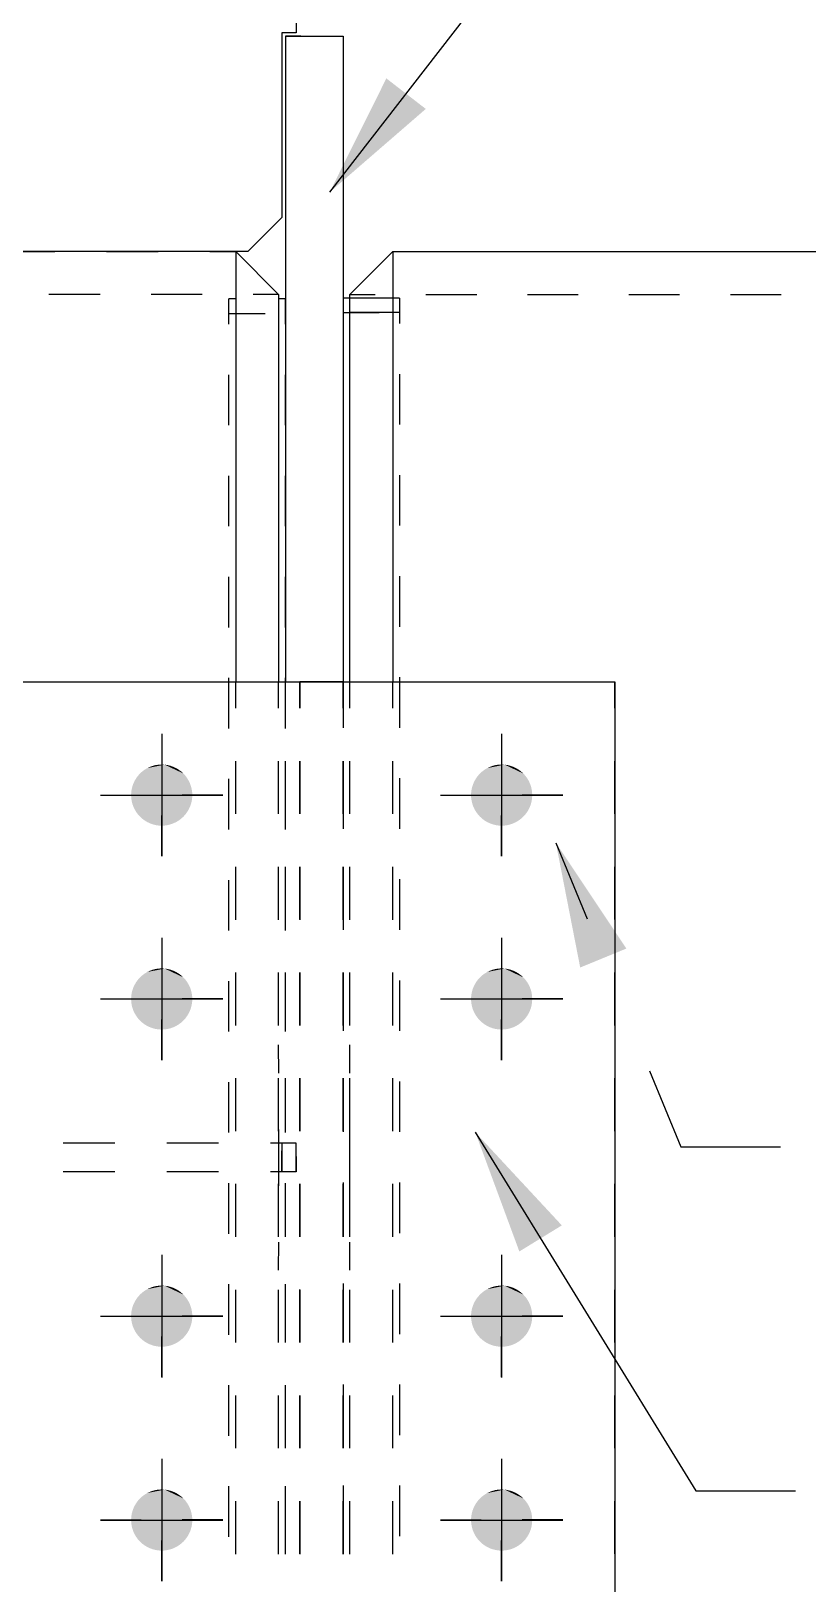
# Model space of a CAD drawing. Header units: millimetres. Extents: x 67 to 383, y 106 to 148.
# Drawn here: x 271.48 to 273.99, y 136.55 to 141.57 of the extents above; entities that cross this region are included whole.
import ezdxf

# ---------------------------------------------------------------- set-up
doc = ezdxf.new("R2010")
doc.units = ezdxf.units.MM
doc.linetypes.add('XKITLINE00', pattern=[0])

msp = doc.modelspace()

# ---------------------------------------------------------------- linework, layer by layer
at = {"color": 2, "linetype": 'XKITLINE00'}
for p, q in [((272.3368, 142.5959), (272.3368, 141.5622)), ((272.2903, 141.5622), (272.2903, 140.9662)), ((272.3368, 141.5622), (272.2903, 141.5622)), ((272.3019, 141.5512), (272.3019, 141.5512)), ((272.3019, 141.5512), (272.4877, 141.5512)), ((272.3019, 141.5512), (272.3019, 139.467)), ((272.4877, 141.5512), (272.4877, 141.5512)), ((272.4877, 141.5512), (272.4877, 139.467)), ((272.2903, 140.9662), (272.1806, 140.8565)), ((272.1806, 140.8565), (267.7673, 140.8565)), ((272.1414, 140.8565), (272.1414, 139.467)), ((272.28, 140.7172), (272.1414, 140.8565)), ((272.5096, 140.7172), (272.6482, 140.8565)), ((272.6482, 140.8565), (277.0948, 140.8565)), ((272.6482, 140.8565), (272.6482, 139.467)), ((272.28, 140.7172), (272.28, 139.467)), ((272.5096, 139.467), (272.5096, 140.7172)), ((272.3019, 140.7029), (272.28, 140.7029)), ((272.5096, 140.7051), (272.4877, 140.7051)), ((266.6374, 139.467), (273.3652, 139.467)), ((273.3652, 139.467), (273.3652, 136.3956))]:
    msp.add_line(p, q, dxfattribs=at)
at = {"linetype": 'XKITLINE00'}
for p, q in [((272.4448, 141.0477), (272.9924, 141.7543)), ((272.3517, 141.5512), (272.3019, 141.5512)), ((271.3914, 140.8565), (271.558, 140.8565)), ((271.7247, 140.8565), (271.8914, 140.8565)), ((272.0581, 140.8565), (272.1414, 140.8565)), ((271.7036, 140.7172), (271.539, 140.7172)), ((272.033, 140.7172), (271.8683, 140.7172)), ((272.28, 140.7172), (272.1977, 140.7172)), ((272.5096, 140.7172), (272.5915, 140.7172)), ((272.7553, 140.7172), (272.919, 140.7172)), ((273.0828, 140.7172), (273.2465, 140.7172)), ((273.4103, 140.7172), (273.574, 140.7172)), ((273.7378, 140.7172), (273.9016, 140.7172)), ((272.1191, 140.6214), (272.1191, 140.7029)), ((272.141, 140.7029), (272.1191, 140.7029)), ((272.3019, 140.6214), (272.3019, 140.7029)), ((272.4877, 140.7051), (272.4877, 140.6236)), ((272.4877, 140.6587), (272.6047, 140.6587)), ((272.6705, 140.7051), (272.5096, 140.7051)), ((272.5754, 140.7051), (272.5096, 140.7051)), ((272.6705, 140.6587), (272.5096, 140.6587)), ((272.6705, 140.7051), (272.6705, 140.6236)), ((272.1191, 140.6565), (272.2361, 140.6565)), ((272.1191, 140.2952), (272.1191, 140.4583)), ((272.3019, 140.2952), (272.3019, 140.4583)), ((272.4877, 140.4605), (272.4877, 140.2974)), ((272.6705, 140.4605), (272.6705, 140.2974)), ((272.1191, 139.969), (272.1191, 140.1321)), ((272.3019, 139.969), (272.3019, 140.1321)), ((272.4877, 140.1343), (272.4877, 139.9712)), ((272.6705, 140.1343), (272.6705, 139.9712)), ((272.1191, 139.6428), (272.1191, 139.8059)), ((272.3019, 139.6428), (272.3019, 139.8059)), ((272.4877, 139.8081), (272.4877, 139.645)), ((272.6705, 139.8081), (272.6705, 139.645)), ((271.5992, 139.4671), (271.7674, 139.4671)), ((271.9356, 139.4671), (272.1038, 139.4671)), ((272.1191, 139.3166), (272.1191, 139.4797)), ((272.1414, 139.3817), (272.1414, 139.467)), ((272.272, 139.4671), (272.4401, 139.4671)), ((272.28, 139.3817), (272.28, 139.467)), ((272.3019, 139.3166), (272.3019, 139.4797)), ((272.3019, 139.467), (272.4628, 139.467)), ((272.3019, 139.467), (272.4131, 139.467)), ((272.3019, 139.3817), (272.3019, 139.467)), ((272.3484, 139.4671), (272.4877, 139.4671)), ((272.3484, 139.3818), (272.3484, 139.4671)), ((272.4877, 139.467), (272.3484, 139.467)), ((272.3484, 139.467), (272.3484, 139.467)), ((272.3484, 139.467), (272.3699, 139.467)), ((272.3484, 139.467), (272.3484, 139.3817)), ((272.4877, 139.4671), (272.4661, 139.4671)), ((272.4877, 139.4819), (272.4877, 139.3188)), ((272.4877, 139.4671), (272.4877, 139.4671)), ((272.4877, 139.4671), (272.4877, 139.3818)), ((272.4877, 139.467), (272.4877, 139.467)), ((272.4877, 139.3817), (272.4877, 139.467)), ((272.4877, 139.467), (272.4877, 139.3817)), ((272.5096, 139.3817), (272.5096, 139.467)), ((272.6083, 139.4671), (272.7765, 139.4671)), ((272.6482, 139.3817), (272.6482, 139.467)), ((272.6705, 139.4819), (272.6705, 139.3188)), ((272.9447, 139.4671), (273.1129, 139.4671)), ((273.2811, 139.4671), (273.3652, 139.4671)), ((273.3652, 139.3818), (273.3652, 139.4671)), ((272.1414, 139.0404), (272.1414, 139.2111)), ((272.28, 139.0404), (272.28, 139.2111)), ((272.3019, 139.0404), (272.3019, 139.2111)), ((272.3484, 139.0406), (272.3484, 139.2112)), ((272.3484, 139.2111), (272.3484, 139.0404)), ((272.4877, 139.2112), (272.4877, 139.0406)), ((272.4877, 139.0404), (272.4877, 139.2111)), ((272.4877, 139.2111), (272.4877, 139.0404)), ((272.5096, 139.0404), (272.5096, 139.2111)), ((272.6482, 139.0404), (272.6482, 139.2111)), ((273.3652, 139.0406), (273.3652, 139.2112)), ((272.4877, 139.1557), (272.4877, 138.9926)), ((272.6705, 139.1557), (272.6705, 138.9926)), ((272.1191, 138.9904), (272.1191, 139.1535)), ((272.3019, 138.9904), (272.3019, 139.1535)), ((273.1745, 138.9474), (273.2754, 138.7021)), ((272.1414, 138.6992), (272.1414, 138.8698)), ((272.28, 138.6992), (272.28, 138.8698)), ((272.3019, 138.6991), (272.3019, 138.8698)), ((272.3484, 138.6993), (272.3484, 138.8699)), ((272.3484, 138.8698), (272.3484, 138.6992)), ((272.4877, 138.8699), (272.4877, 138.6993)), ((272.4877, 138.6991), (272.4877, 138.8698)), ((272.4877, 138.8698), (272.4877, 138.6992)), ((272.5096, 138.6992), (272.5096, 138.8698)), ((272.6482, 138.6992), (272.6482, 138.8698)), ((273.3652, 138.6993), (273.3652, 138.8699)), ((272.1191, 138.6642), (272.1191, 138.8273)), ((272.3019, 138.6642), (272.3019, 138.8273)), ((272.4877, 138.8295), (272.4877, 138.6664)), ((272.6705, 138.8295), (272.6705, 138.6664)), ((272.1414, 138.3579), (272.1414, 138.5285)), ((272.28, 138.3579), (272.28, 138.5285)), ((272.3019, 138.3579), (272.3019, 138.5285)), ((272.3484, 138.358), (272.3484, 138.5287)), ((272.3484, 138.5285), (272.3484, 138.3579)), ((272.4877, 138.5287), (272.4877, 138.358)), ((272.4877, 138.3579), (272.4877, 138.5285)), ((272.4877, 138.5285), (272.4877, 138.3579)), ((272.4877, 138.5033), (272.4877, 138.3402)), ((272.5096, 138.3579), (272.5096, 138.5285)), ((272.6482, 138.3579), (272.6482, 138.5285)), ((272.6705, 138.5033), (272.6705, 138.3402)), ((273.3652, 138.358), (273.3652, 138.5287)), ((272.1191, 138.338), (272.1191, 138.5011)), ((272.3019, 138.338), (272.3019, 138.5011)), ((272.2801, 138.2041), (272.28, 138.295)), ((272.5095, 138.2041), (272.5096, 138.295)), ((273.4772, 138.2115), (273.5781, 137.9662)), ((272.1191, 138.0118), (272.1191, 138.1749)), ((272.1414, 138.0166), (272.1414, 138.1873)), ((272.28, 138.0166), (272.28, 138.1873)), ((272.3019, 138.0166), (272.3019, 138.1872)), ((272.3019, 138.0118), (272.3019, 138.1749)), ((272.3484, 138.0168), (272.3484, 138.1874)), ((272.3484, 138.1872), (272.3484, 138.0166)), ((272.4877, 138.1874), (272.4877, 138.0168)), ((272.4877, 138.0166), (272.4877, 138.1872)), ((272.4877, 138.1872), (272.4877, 138.0166)), ((272.4877, 138.1771), (272.4877, 138.014)), ((272.5096, 138.0166), (272.5096, 138.1873)), ((272.6482, 138.0166), (272.6482, 138.1873)), ((272.6705, 138.1771), (272.6705, 138.014)), ((273.3652, 138.0168), (273.3652, 138.1874)), ((272.2804, 137.9314), (272.2803, 138.0223)), ((272.5093, 137.9314), (272.5093, 138.0223)), ((272.9146, 138.0129), (273.6262, 136.8555)), ((271.7519, 137.9778), (271.5848, 137.9778)), ((271.7519, 137.9778), (271.5848, 137.9778)), ((272.0861, 137.9778), (271.919, 137.9778)), ((272.0861, 137.9778), (271.919, 137.9778)), ((272.3368, 137.9778), (272.2532, 137.9778)), ((272.3368, 137.9778), (272.2532, 137.9778)), ((272.2903, 137.9778), (272.2903, 137.8849)), ((272.2903, 137.9778), (272.2903, 137.8849)), ((272.2903, 137.8849), (272.2903, 137.9529)), ((272.2903, 137.8849), (272.2903, 137.9529)), ((272.3368, 137.8849), (272.3368, 137.9778)), ((272.3368, 137.8849), (272.3368, 137.9778)), ((273.5781, 137.9662), (273.8999, 137.9662)), ((272.2803, 137.8405), (272.2804, 137.9314)), ((272.3368, 137.9347), (272.3368, 137.8849)), ((272.3368, 137.9347), (272.3368, 137.8849)), ((272.5093, 137.8405), (272.5093, 137.9314)), ((271.7519, 137.8849), (271.5848, 137.8849)), ((271.7519, 137.8849), (271.5848, 137.8849)), ((272.0861, 137.8849), (271.919, 137.8849)), ((272.0861, 137.8849), (271.919, 137.8849)), ((272.3368, 137.8849), (272.2532, 137.8849)), ((272.3368, 137.8849), (272.2532, 137.8849)), ((272.4877, 137.8509), (272.4877, 137.6878)), ((272.6705, 137.8509), (272.6705, 137.6878)), ((272.1191, 137.6856), (272.1191, 137.8487)), ((272.1414, 137.6753), (272.1414, 137.846)), ((272.28, 137.6753), (272.28, 137.846)), ((272.3019, 137.6856), (272.3019, 137.8487)), ((272.3019, 137.6753), (272.3019, 137.846)), ((272.3484, 137.6755), (272.3484, 137.8461)), ((272.3484, 137.846), (272.3484, 137.6753)), ((272.4877, 137.8461), (272.4877, 137.6755)), ((272.4877, 137.6753), (272.4877, 137.846)), ((272.4877, 137.846), (272.4877, 137.6753)), ((272.5096, 137.6753), (272.5096, 137.846)), ((272.6482, 137.6753), (272.6482, 137.846)), ((273.3652, 137.6755), (273.3652, 137.8461)), ((272.28, 137.5677), (272.2801, 137.6586)), ((272.5096, 137.5677), (272.5095, 137.6586)), ((272.1191, 137.3594), (272.1191, 137.5225)), ((272.1414, 137.3341), (272.1414, 137.5047)), ((272.28, 137.3341), (272.28, 137.5047)), ((272.3019, 137.3594), (272.3019, 137.5225)), ((272.3019, 137.3341), (272.3019, 137.5047)), ((272.3484, 137.3342), (272.3484, 137.5049)), ((272.3484, 137.5047), (272.3484, 137.3341)), ((272.4877, 137.5247), (272.4877, 137.3616)), ((272.4877, 137.5049), (272.4877, 137.3342)), ((272.4877, 137.3341), (272.4877, 137.5047)), ((272.4877, 137.5047), (272.4877, 137.3341)), ((272.5096, 137.3341), (272.5096, 137.5047)), ((272.6482, 137.3341), (272.6482, 137.5047)), ((272.6705, 137.5247), (272.6705, 137.3616)), ((273.3652, 137.3342), (273.3652, 137.5048)), ((272.1191, 137.0332), (272.1191, 137.1963)), ((272.1414, 136.9928), (272.1414, 137.1634)), ((272.28, 136.9928), (272.28, 137.1634)), ((272.3019, 137.0332), (272.3019, 137.1963)), ((272.3019, 136.9928), (272.3019, 137.1634)), ((272.3484, 136.9929), (272.3484, 137.1636)), ((272.3484, 137.1634), (272.3484, 136.9928)), ((272.4877, 137.1985), (272.4877, 137.0354)), ((272.4877, 137.1636), (272.4877, 136.9929)), ((272.4877, 136.9928), (272.4877, 137.1634)), ((272.4877, 137.1634), (272.4877, 136.9928)), ((272.5096, 136.9928), (272.5096, 137.1634)), ((272.6482, 136.9928), (272.6482, 137.1634)), ((272.6705, 137.1985), (272.6705, 137.0354)), ((273.3652, 136.9929), (273.3652, 137.1636)), ((272.1191, 136.707), (272.1191, 136.8701)), ((272.3019, 136.707), (272.3019, 136.8701)), ((272.4877, 136.8723), (272.4877, 136.7092)), ((272.6705, 136.8723), (272.6705, 136.7092)), ((273.6262, 136.8555), (273.948, 136.8555)), ((272.1414, 136.6515), (272.1414, 136.8222)), ((272.28, 136.6515), (272.28, 136.8222)), ((272.3019, 136.6515), (272.3019, 136.8222)), ((272.3484, 136.6517), (272.3484, 136.8223)), ((272.3484, 136.8222), (272.3484, 136.6515)), ((272.4877, 136.8223), (272.4877, 136.6517)), ((272.4877, 136.6515), (272.4877, 136.8222)), ((272.4877, 136.8222), (272.4877, 136.6515)), ((272.5096, 136.6515), (272.5096, 136.8222)), ((272.6482, 136.6515), (272.6482, 136.8222)), ((273.3652, 136.6517), (273.3652, 136.8223))]:
    msp.add_line(p, q, dxfattribs=at)
at = {"color": 3, "linetype": 'XKITLINE00'}
for p, q in [((271.9026, 139.2989), (271.9026, 139.1674)), ((271.9026, 139.2988), (271.9026, 138.9039)), ((272.9996, 139.2989), (272.9996, 139.1674)), ((272.9996, 139.2988), (272.9996, 138.9039)), ((271.7052, 139.1015), (271.8367, 139.1015)), ((271.7052, 139.1014), (272.1001, 139.1014)), ((272.1001, 139.1015), (271.9686, 139.1015)), ((272.8021, 139.1015), (272.9336, 139.1015)), ((272.8021, 139.1014), (273.197, 139.1014)), ((273.197, 139.1015), (273.0655, 139.1015)), ((271.9026, 138.904), (271.9026, 139.0355)), ((272.9996, 138.904), (272.9996, 139.0355)), ((271.9026, 138.6408), (271.9026, 138.5093)), ((271.9026, 138.6407), (271.9026, 138.2458)), ((272.9996, 138.6408), (272.9996, 138.5093)), ((272.9996, 138.6407), (272.9996, 138.2458)), ((271.7052, 138.4433), (271.8367, 138.4433)), ((271.7052, 138.4432), (272.1001, 138.4432)), ((272.1001, 138.4433), (271.9686, 138.4433)), ((272.8021, 138.4433), (272.9336, 138.4433)), ((272.8021, 138.4432), (273.197, 138.4432)), ((273.197, 138.4433), (273.0655, 138.4433)), ((271.9026, 138.2459), (271.9026, 138.3774)), ((272.9996, 138.2459), (272.9996, 138.3774)), ((271.9026, 137.617), (271.9026, 137.4855)), ((271.9026, 137.6168), (271.9026, 137.2219)), ((272.9996, 137.617), (272.9996, 137.4855)), ((272.9996, 137.6168), (272.9996, 137.2219)), ((271.7052, 137.4195), (271.8367, 137.4195)), ((271.7052, 137.4194), (272.1001, 137.4194)), ((272.1001, 137.4195), (271.9686, 137.4195)), ((272.8021, 137.4195), (272.9336, 137.4195)), ((272.8021, 137.4194), (273.197, 137.4194)), ((273.197, 137.4195), (273.0655, 137.4195)), ((271.9026, 137.2221), (271.9026, 137.3536)), ((272.9996, 137.2221), (272.9996, 137.3536)), ((271.9026, 136.9588), (271.9026, 136.8273)), ((271.9026, 136.9587), (271.9026, 136.5638)), ((272.9996, 136.9588), (272.9996, 136.8273)), ((272.9996, 136.9587), (272.9996, 136.5638)), ((271.7052, 136.7614), (271.8367, 136.7614)), ((271.7052, 136.7612), (272.1001, 136.7612)), ((272.1001, 136.7614), (271.9686, 136.7614)), ((272.8021, 136.7614), (272.9336, 136.7614)), ((272.8021, 136.7612), (273.197, 136.7612)), ((273.197, 136.7614), (273.0655, 136.7614)), ((271.9026, 136.5639), (271.9026, 136.6954)), ((272.9996, 136.5639), (272.9996, 136.6954))]:
    msp.add_line(p, q, dxfattribs=at)
at = {"linetype": 'Continuous'}
for points in [[(272.4448, 141.0477), (272.6276, 141.4149), (272.4448, 141.0477), (272.7548, 141.3163)], [(273.1745, 138.9474), (273.4019, 138.606), (273.1745, 138.9474), (273.2531, 138.5448)], [(272.9146, 138.0129), (273.1938, 137.7124), (272.9146, 138.0129), (273.0567, 137.6282)]]:
    msp.add_solid(points, dxfattribs=at)
at = {"color": 3, "linetype": 'Continuous'}
for points in [[(271.9123, 139.1996), (271.8044, 139.111), (271.8039, 139.1014)], [(271.9123, 139.1996), (271.8039, 139.1014), (271.8044, 139.0917)], [(271.9123, 139.1996), (271.8058, 139.1206), (271.8044, 139.111)], [(271.9123, 139.1996), (271.8044, 139.0917), (271.8058, 139.0821)], [(271.9123, 139.1996), (271.8082, 139.13), (271.8058, 139.1206)], [(271.9123, 139.1996), (271.8058, 139.0821), (271.8082, 139.0727)], [(271.9123, 139.1996), (271.8114, 139.1391), (271.8082, 139.13)], [(271.9123, 139.1996), (271.8082, 139.0727), (271.8114, 139.0636)], [(271.9123, 139.1996), (271.8156, 139.1479), (271.8114, 139.1391)], [(271.9123, 139.1996), (271.8114, 139.0636), (271.8156, 139.0548)], [(271.9123, 139.1996), (271.8206, 139.1562), (271.8156, 139.1479)], [(271.9123, 139.1996), (271.8156, 139.0548), (271.8206, 139.0465)], [(271.9123, 139.1996), (271.8263, 139.164), (271.8206, 139.1562)], [(271.9123, 139.1996), (271.8206, 139.0465), (271.8263, 139.0387)], [(271.9123, 139.1996), (271.8328, 139.1712), (271.8263, 139.164)], [(271.9123, 139.1996), (271.8263, 139.0387), (271.8328, 139.0316)], [(271.9123, 139.1996), (271.84, 139.1777), (271.8328, 139.1712)], [(271.9123, 139.1996), (271.8328, 139.0316), (271.84, 139.025)], [(271.9123, 139.1996), (271.8478, 139.1834), (271.84, 139.1777)], [(271.9123, 139.1996), (271.84, 139.025), (271.8478, 139.0193)], [(271.9123, 139.1996), (271.8561, 139.1884), (271.8478, 139.1834)], [(271.9123, 139.1996), (271.8478, 139.0193), (271.8561, 139.0143)], [(271.9123, 139.1996), (271.8649, 139.1926), (271.8561, 139.1884)], [(271.9123, 139.1996), (271.8561, 139.0143), (271.8649, 139.0102)], [(271.9123, 139.1996), (271.874, 139.1958), (271.8649, 139.1926)], [(271.9123, 139.1996), (271.8649, 139.0102), (271.874, 139.0069)], [(271.9123, 139.1996), (271.8834, 139.1982), (271.874, 139.1958)], [(271.9123, 139.1996), (271.874, 139.0069), (271.8834, 139.0045)], [(271.9123, 139.1996), (271.893, 139.1996), (271.8834, 139.1982)], [(271.9123, 139.1996), (271.8834, 139.0045), (271.893, 139.0031)], [(271.9123, 139.1996), (271.9026, 139.2001), (271.893, 139.1996)], [(271.9123, 139.1996), (271.893, 139.0031), (271.9026, 139.0026)], [(271.9123, 139.1996), (271.9026, 139.0026), (271.9123, 139.0031)], [(271.9123, 139.1996), (271.9123, 139.0031), (271.9219, 139.0045)], [(271.9123, 139.1996), (271.9219, 139.0045), (271.9313, 139.0069)], [(271.9123, 139.1996), (271.9313, 139.0069), (271.9404, 139.0102)], [(271.9123, 139.1996), (271.9404, 139.0102), (271.9492, 139.0143)], [(271.9123, 139.1996), (271.9492, 139.0143), (271.9575, 139.0193)], [(271.9123, 139.1996), (271.9575, 139.0193), (271.9653, 139.025)], [(271.9123, 139.1996), (271.9653, 139.025), (271.9725, 139.0316)], [(271.9123, 139.1996), (271.9725, 139.0316), (271.979, 139.0387)], [(271.9123, 139.1996), (271.979, 139.0387), (271.9847, 139.0465)], [(271.9123, 139.1996), (271.9847, 139.0465), (271.9897, 139.0548)], [(271.9123, 139.1996), (271.9897, 139.0548), (271.9939, 139.0636)], [(271.9123, 139.1996), (271.9939, 139.0636), (271.9971, 139.0727)], [(271.9123, 139.1996), (271.9971, 139.0727), (271.9995, 139.0821)], [(271.9123, 139.1996), (271.9995, 139.0821), (272.0009, 139.0917)], [(271.9123, 139.1996), (272.0009, 139.0917), (272.0014, 139.1014)], [(271.9123, 139.1996), (272.0014, 139.1014), (272.0009, 139.111)], [(271.9123, 139.1996), (272.0009, 139.111), (271.9995, 139.1206)], [(271.9123, 139.1996), (271.9995, 139.1206), (271.9971, 139.13)], [(271.9123, 139.1996), (271.9971, 139.13), (271.9939, 139.1391)], [(271.9123, 139.1996), (271.9939, 139.1391), (271.9897, 139.1479)], [(271.9123, 139.1996), (271.9897, 139.1479), (271.9847, 139.1562)], [(271.9123, 139.1996), (271.9847, 139.1562), (271.979, 139.164)], [(271.9123, 139.1996), (271.979, 139.164), (271.9725, 139.1712)], [(271.9123, 139.1996), (271.9725, 139.1712), (271.9653, 139.1777)], [(271.9123, 139.1996), (271.9653, 139.1777), (271.9575, 139.1834)], [(271.9123, 139.1996), (271.9575, 139.1834), (271.9492, 139.1884)], [(271.9123, 139.1996), (271.9492, 139.1884), (271.9404, 139.1926)], [(271.9123, 139.1996), (271.9404, 139.1926), (271.9313, 139.1958)], [(271.9123, 139.1996), (271.9313, 139.1958), (271.9219, 139.1982)], [(273.0093, 139.1996), (272.9013, 139.111), (272.9009, 139.1014)], [(273.0093, 139.1996), (272.9009, 139.1014), (272.9013, 139.0917)], [(273.0093, 139.1996), (272.9028, 139.1206), (272.9013, 139.111)], [(273.0093, 139.1996), (272.9013, 139.0917), (272.9028, 139.0821)], [(273.0093, 139.1996), (272.9051, 139.13), (272.9028, 139.1206)], [(273.0093, 139.1996), (272.9028, 139.0821), (272.9051, 139.0727)], [(273.0093, 139.1996), (272.9084, 139.1391), (272.9051, 139.13)], [(273.0093, 139.1996), (272.9051, 139.0727), (272.9084, 139.0636)], [(273.0093, 139.1996), (272.9125, 139.1479), (272.9084, 139.1391)], [(273.0093, 139.1996), (272.9084, 139.0636), (272.9125, 139.0548)], [(273.0093, 139.1996), (272.9175, 139.1562), (272.9125, 139.1479)], [(273.0093, 139.1996), (272.9125, 139.0548), (272.9175, 139.0465)], [(273.0093, 139.1996), (272.9233, 139.164), (272.9175, 139.1562)], [(273.0093, 139.1996), (272.9175, 139.0465), (272.9233, 139.0387)], [(273.0093, 139.1996), (272.9298, 139.1712), (272.9233, 139.164)], [(273.0093, 139.1996), (272.9233, 139.0387), (272.9298, 139.0316)], [(273.0093, 139.1996), (272.937, 139.1777), (272.9298, 139.1712)], [(273.0093, 139.1996), (272.9298, 139.0316), (272.937, 139.025)], [(273.0093, 139.1996), (272.9447, 139.1834), (272.937, 139.1777)], [(273.0093, 139.1996), (272.937, 139.025), (272.9447, 139.0193)], [(273.0093, 139.1996), (272.953, 139.1884), (272.9447, 139.1834)], [(273.0093, 139.1996), (272.9447, 139.0193), (272.953, 139.0143)], [(273.0093, 139.1996), (272.9618, 139.1926), (272.953, 139.1884)], [(273.0093, 139.1996), (272.953, 139.0143), (272.9618, 139.0102)], [(273.0093, 139.1996), (272.9709, 139.1958), (272.9618, 139.1926)], [(273.0093, 139.1996), (272.9618, 139.0102), (272.9709, 139.0069)], [(273.0093, 139.1996), (272.9803, 139.1982), (272.9709, 139.1958)], [(273.0093, 139.1996), (272.9709, 139.0069), (272.9803, 139.0045)], [(273.0093, 139.1996), (272.9899, 139.1996), (272.9803, 139.1982)], [(273.0093, 139.1996), (272.9803, 139.0045), (272.9899, 139.0031)], [(273.0093, 139.1996), (272.9996, 139.2001), (272.9899, 139.1996)], [(273.0093, 139.1996), (272.9899, 139.0031), (272.9996, 139.0026)], [(273.0093, 139.1996), (272.9996, 139.0026), (273.0093, 139.0031)], [(273.0093, 139.1996), (273.0093, 139.0031), (273.0188, 139.0045)], [(273.0093, 139.1996), (273.0188, 139.0045), (273.0282, 139.0069)], [(273.0093, 139.1996), (273.0282, 139.0069), (273.0374, 139.0102)], [(273.0093, 139.1996), (273.0374, 139.0102), (273.0461, 139.0143)], [(273.0093, 139.1996), (273.0461, 139.0143), (273.0544, 139.0193)], [(273.0093, 139.1996), (273.0544, 139.0193), (273.0622, 139.025)], [(273.0093, 139.1996), (273.0622, 139.025), (273.0694, 139.0316)], [(273.0093, 139.1996), (273.0694, 139.0316), (273.0759, 139.0387)], [(273.0093, 139.1996), (273.0759, 139.0387), (273.0817, 139.0465)], [(273.0093, 139.1996), (273.0817, 139.0465), (273.0867, 139.0548)], [(273.0093, 139.1996), (273.0867, 139.0548), (273.0908, 139.0636)], [(273.0093, 139.1996), (273.0908, 139.0636), (273.0941, 139.0727)], [(273.0093, 139.1996), (273.0941, 139.0727), (273.0964, 139.0821)], [(273.0093, 139.1996), (273.0964, 139.0821), (273.0978, 139.0917)], [(273.0093, 139.1996), (273.0978, 139.0917), (273.0983, 139.1014)], [(273.0093, 139.1996), (273.0983, 139.1014), (273.0978, 139.111)], [(273.0093, 139.1996), (273.0978, 139.111), (273.0964, 139.1206)], [(273.0093, 139.1996), (273.0964, 139.1206), (273.0941, 139.13)], [(273.0093, 139.1996), (273.0941, 139.13), (273.0908, 139.1391)], [(273.0093, 139.1996), (273.0908, 139.1391), (273.0867, 139.1479)], [(273.0093, 139.1996), (273.0867, 139.1479), (273.0817, 139.1562)], [(273.0093, 139.1996), (273.0817, 139.1562), (273.0759, 139.164)], [(273.0093, 139.1996), (273.0759, 139.164), (273.0694, 139.1712)], [(273.0093, 139.1996), (273.0694, 139.1712), (273.0622, 139.1777)], [(273.0093, 139.1996), (273.0622, 139.1777), (273.0544, 139.1834)], [(273.0093, 139.1996), (273.0544, 139.1834), (273.0461, 139.1884)], [(273.0093, 139.1996), (273.0461, 139.1884), (273.0374, 139.1926)], [(273.0093, 139.1996), (273.0374, 139.1926), (273.0282, 139.1958)], [(273.0093, 139.1996), (273.0282, 139.1958), (273.0188, 139.1982)], [(271.9123, 138.5415), (271.8044, 138.4529), (271.8039, 138.4432)], [(271.9123, 138.5415), (271.8039, 138.4432), (271.8044, 138.4335)], [(271.9123, 138.5415), (271.8058, 138.4625), (271.8044, 138.4529)], [(271.9123, 138.5415), (271.8044, 138.4335), (271.8058, 138.4239)], [(271.9123, 138.5415), (271.8082, 138.4719), (271.8058, 138.4625)], [(271.9123, 138.5415), (271.8058, 138.4239), (271.8082, 138.4145)], [(271.9123, 138.5415), (271.8114, 138.481), (271.8082, 138.4719)], [(271.9123, 138.5415), (271.8082, 138.4145), (271.8114, 138.4054)], [(271.9123, 138.5415), (271.8156, 138.4897), (271.8114, 138.481)], [(271.9123, 138.5415), (271.8114, 138.4054), (271.8156, 138.3967)], [(271.9123, 138.5415), (271.8206, 138.4981), (271.8156, 138.4897)], [(271.9123, 138.5415), (271.8156, 138.3967), (271.8206, 138.3884)], [(271.9123, 138.5415), (271.8263, 138.5058), (271.8206, 138.4981)], [(271.9123, 138.5415), (271.8206, 138.3884), (271.8263, 138.3806)], [(271.9123, 138.5415), (271.8328, 138.513), (271.8263, 138.5058)], [(271.9123, 138.5415), (271.8263, 138.3806), (271.8328, 138.3734)], [(271.9123, 138.5415), (271.84, 138.5195), (271.8328, 138.513)], [(271.9123, 138.5415), (271.8328, 138.3734), (271.84, 138.3669)], [(271.9123, 138.5415), (271.8478, 138.5253), (271.84, 138.5195)], [(271.9123, 138.5415), (271.84, 138.3669), (271.8478, 138.3611)], [(271.9123, 138.5415), (271.8561, 138.5303), (271.8478, 138.5253)], [(271.9123, 138.5415), (271.8478, 138.3611), (271.8561, 138.3561)], [(271.9123, 138.5415), (271.8649, 138.5344), (271.8561, 138.5303)], [(271.9123, 138.5415), (271.8561, 138.3561), (271.8649, 138.352)], [(271.9123, 138.5415), (271.874, 138.5377), (271.8649, 138.5344)], [(271.9123, 138.5415), (271.8649, 138.352), (271.874, 138.3487)], [(271.9123, 138.5415), (271.8834, 138.54), (271.874, 138.5377)], [(271.9123, 138.5415), (271.874, 138.3487), (271.8834, 138.3464)], [(271.9123, 138.5415), (271.893, 138.5415), (271.8834, 138.54)], [(271.9123, 138.5415), (271.8834, 138.3464), (271.893, 138.345)], [(271.9123, 138.5415), (271.9026, 138.5419), (271.893, 138.5415)], [(271.9123, 138.5415), (271.893, 138.345), (271.9026, 138.3445)], [(271.9123, 138.5415), (271.9026, 138.3445), (271.9123, 138.345)], [(271.9123, 138.5415), (271.9123, 138.345), (271.9219, 138.3464)], [(271.9123, 138.5415), (271.9219, 138.3464), (271.9313, 138.3487)], [(271.9123, 138.5415), (271.9313, 138.3487), (271.9404, 138.352)], [(271.9123, 138.5415), (271.9404, 138.352), (271.9492, 138.3561)], [(271.9123, 138.5415), (271.9492, 138.3561), (271.9575, 138.3611)], [(271.9123, 138.5415), (271.9575, 138.3611), (271.9653, 138.3669)], [(271.9123, 138.5415), (271.9653, 138.3669), (271.9725, 138.3734)], [(271.9123, 138.5415), (271.9725, 138.3734), (271.979, 138.3806)], [(271.9123, 138.5415), (271.979, 138.3806), (271.9847, 138.3884)], [(271.9123, 138.5415), (271.9847, 138.3884), (271.9897, 138.3967)], [(271.9123, 138.5415), (271.9897, 138.3967), (271.9939, 138.4054)], [(271.9123, 138.5415), (271.9939, 138.4054), (271.9971, 138.4145)], [(271.9123, 138.5415), (271.9971, 138.4145), (271.9995, 138.4239)], [(271.9123, 138.5415), (271.9995, 138.4239), (272.0009, 138.4335)], [(271.9123, 138.5415), (272.0009, 138.4335), (272.0014, 138.4432)], [(271.9123, 138.5415), (272.0014, 138.4432), (272.0009, 138.4529)], [(271.9123, 138.5415), (272.0009, 138.4529), (271.9995, 138.4625)], [(271.9123, 138.5415), (271.9995, 138.4625), (271.9971, 138.4719)], [(271.9123, 138.5415), (271.9971, 138.4719), (271.9939, 138.481)], [(271.9123, 138.5415), (271.9939, 138.481), (271.9897, 138.4897)], [(271.9123, 138.5415), (271.9897, 138.4897), (271.9847, 138.4981)], [(271.9123, 138.5415), (271.9847, 138.4981), (271.979, 138.5058)], [(271.9123, 138.5415), (271.979, 138.5058), (271.9725, 138.513)], [(271.9123, 138.5415), (271.9725, 138.513), (271.9653, 138.5195)], [(271.9123, 138.5415), (271.9653, 138.5195), (271.9575, 138.5253)], [(271.9123, 138.5415), (271.9575, 138.5253), (271.9492, 138.5303)], [(271.9123, 138.5415), (271.9492, 138.5303), (271.9404, 138.5344)], [(271.9123, 138.5415), (271.9404, 138.5344), (271.9313, 138.5377)], [(271.9123, 138.5415), (271.9313, 138.5377), (271.9219, 138.54)], [(273.0093, 138.5415), (272.9013, 138.4529), (272.9009, 138.4432)], [(273.0093, 138.5415), (272.9009, 138.4432), (272.9013, 138.4335)], [(273.0093, 138.5415), (272.9028, 138.4625), (272.9013, 138.4529)], [(273.0093, 138.5415), (272.9013, 138.4335), (272.9028, 138.4239)], [(273.0093, 138.5415), (272.9051, 138.4719), (272.9028, 138.4625)], [(273.0093, 138.5415), (272.9028, 138.4239), (272.9051, 138.4145)], [(273.0093, 138.5415), (272.9084, 138.481), (272.9051, 138.4719)], [(273.0093, 138.5415), (272.9051, 138.4145), (272.9084, 138.4054)], [(273.0093, 138.5415), (272.9125, 138.4897), (272.9084, 138.481)], [(273.0093, 138.5415), (272.9084, 138.4054), (272.9125, 138.3967)], [(273.0093, 138.5415), (272.9175, 138.4981), (272.9125, 138.4897)], [(273.0093, 138.5415), (272.9125, 138.3967), (272.9175, 138.3884)], [(273.0093, 138.5415), (272.9233, 138.5058), (272.9175, 138.4981)], [(273.0093, 138.5415), (272.9175, 138.3884), (272.9233, 138.3806)], [(273.0093, 138.5415), (272.9298, 138.513), (272.9233, 138.5058)], [(273.0093, 138.5415), (272.9233, 138.3806), (272.9298, 138.3734)], [(273.0093, 138.5415), (272.937, 138.5195), (272.9298, 138.513)], [(273.0093, 138.5415), (272.9298, 138.3734), (272.937, 138.3669)], [(273.0093, 138.5415), (272.9447, 138.5253), (272.937, 138.5195)], [(273.0093, 138.5415), (272.937, 138.3669), (272.9447, 138.3611)], [(273.0093, 138.5415), (272.953, 138.5303), (272.9447, 138.5253)], [(273.0093, 138.5415), (272.9447, 138.3611), (272.953, 138.3561)], [(273.0093, 138.5415), (272.9618, 138.5344), (272.953, 138.5303)], [(273.0093, 138.5415), (272.953, 138.3561), (272.9618, 138.352)], [(273.0093, 138.5415), (272.9709, 138.5377), (272.9618, 138.5344)], [(273.0093, 138.5415), (272.9618, 138.352), (272.9709, 138.3487)], [(273.0093, 138.5415), (272.9803, 138.54), (272.9709, 138.5377)], [(273.0093, 138.5415), (272.9709, 138.3487), (272.9803, 138.3464)], [(273.0093, 138.5415), (272.9899, 138.5415), (272.9803, 138.54)], [(273.0093, 138.5415), (272.9803, 138.3464), (272.9899, 138.345)], [(273.0093, 138.5415), (272.9996, 138.5419), (272.9899, 138.5415)], [(273.0093, 138.5415), (272.9899, 138.345), (272.9996, 138.3445)], [(273.0093, 138.5415), (272.9996, 138.3445), (273.0093, 138.345)], [(273.0093, 138.5415), (273.0093, 138.345), (273.0188, 138.3464)], [(273.0093, 138.5415), (273.0188, 138.3464), (273.0282, 138.3487)], [(273.0093, 138.5415), (273.0282, 138.3487), (273.0374, 138.352)], [(273.0093, 138.5415), (273.0374, 138.352), (273.0461, 138.3561)], [(273.0093, 138.5415), (273.0461, 138.3561), (273.0544, 138.3611)], [(273.0093, 138.5415), (273.0544, 138.3611), (273.0622, 138.3669)], [(273.0093, 138.5415), (273.0622, 138.3669), (273.0694, 138.3734)], [(273.0093, 138.5415), (273.0694, 138.3734), (273.0759, 138.3806)], [(273.0093, 138.5415), (273.0759, 138.3806), (273.0817, 138.3884)], [(273.0093, 138.5415), (273.0817, 138.3884), (273.0867, 138.3967)], [(273.0093, 138.5415), (273.0867, 138.3967), (273.0908, 138.4054)], [(273.0093, 138.5415), (273.0908, 138.4054), (273.0941, 138.4145)], [(273.0093, 138.5415), (273.0941, 138.4145), (273.0964, 138.4239)], [(273.0093, 138.5415), (273.0964, 138.4239), (273.0978, 138.4335)], [(273.0093, 138.5415), (273.0978, 138.4335), (273.0983, 138.4432)], [(273.0093, 138.5415), (273.0983, 138.4432), (273.0978, 138.4529)], [(273.0093, 138.5415), (273.0978, 138.4529), (273.0964, 138.4625)], [(273.0093, 138.5415), (273.0964, 138.4625), (273.0941, 138.4719)], [(273.0093, 138.5415), (273.0941, 138.4719), (273.0908, 138.481)], [(273.0093, 138.5415), (273.0908, 138.481), (273.0867, 138.4897)], [(273.0093, 138.5415), (273.0867, 138.4897), (273.0817, 138.4981)], [(273.0093, 138.5415), (273.0817, 138.4981), (273.0759, 138.5058)], [(273.0093, 138.5415), (273.0759, 138.5058), (273.0694, 138.513)], [(273.0093, 138.5415), (273.0694, 138.513), (273.0622, 138.5195)], [(273.0093, 138.5415), (273.0622, 138.5195), (273.0544, 138.5253)], [(273.0093, 138.5415), (273.0544, 138.5253), (273.0461, 138.5303)], [(273.0093, 138.5415), (273.0461, 138.5303), (273.0374, 138.5344)], [(273.0093, 138.5415), (273.0374, 138.5344), (273.0282, 138.5377)], [(273.0093, 138.5415), (273.0282, 138.5377), (273.0188, 138.54)], [(271.9123, 137.5176), (271.8044, 137.4291), (271.8039, 137.4194)], [(271.9123, 137.5176), (271.8039, 137.4194), (271.8044, 137.4097)], [(271.9123, 137.5176), (271.8058, 137.4387), (271.8044, 137.4291)], [(271.9123, 137.5176), (271.8044, 137.4097), (271.8058, 137.4001)], [(271.9123, 137.5176), (271.8082, 137.4481), (271.8058, 137.4387)], [(271.9123, 137.5176), (271.8058, 137.4001), (271.8082, 137.3907)], [(271.9123, 137.5176), (271.8114, 137.4572), (271.8082, 137.4481)], [(271.9123, 137.5176), (271.8082, 137.3907), (271.8114, 137.3816)], [(271.9123, 137.5176), (271.8156, 137.4659), (271.8114, 137.4572)], [(271.9123, 137.5176), (271.8114, 137.3816), (271.8156, 137.3729)], [(271.9123, 137.5176), (271.8206, 137.4742), (271.8156, 137.4659)], [(271.9123, 137.5176), (271.8156, 137.3729), (271.8206, 137.3645)], [(271.9123, 137.5176), (271.8263, 137.482), (271.8206, 137.4742)], [(271.9123, 137.5176), (271.8206, 137.3645), (271.8263, 137.3568)], [(271.9123, 137.5176), (271.8328, 137.4892), (271.8263, 137.482)], [(271.9123, 137.5176), (271.8263, 137.3568), (271.8328, 137.3496)], [(271.9123, 137.5176), (271.84, 137.4957), (271.8328, 137.4892)], [(271.9123, 137.5176), (271.8328, 137.3496), (271.84, 137.3431)], [(271.9123, 137.5176), (271.8478, 137.5015), (271.84, 137.4957)], [(271.9123, 137.5176), (271.84, 137.3431), (271.8478, 137.3373)], [(271.9123, 137.5176), (271.8561, 137.5065), (271.8478, 137.5015)], [(271.9123, 137.5176), (271.8478, 137.3373), (271.8561, 137.3323)], [(271.9123, 137.5176), (271.8649, 137.5106), (271.8561, 137.5065)], [(271.9123, 137.5176), (271.8561, 137.3323), (271.8649, 137.3282)], [(271.9123, 137.5176), (271.874, 137.5139), (271.8649, 137.5106)], [(271.9123, 137.5176), (271.8649, 137.3282), (271.874, 137.3249)], [(271.9123, 137.5176), (271.8834, 137.5162), (271.874, 137.5139)], [(271.9123, 137.5176), (271.874, 137.3249), (271.8834, 137.3226)], [(271.9123, 137.5176), (271.893, 137.5176), (271.8834, 137.5162)], [(271.9123, 137.5176), (271.8834, 137.3226), (271.893, 137.3211)], [(271.9123, 137.5176), (271.9026, 137.5181), (271.893, 137.5176)], [(271.9123, 137.5176), (271.893, 137.3211), (271.9026, 137.3207)], [(271.9123, 137.5176), (271.9026, 137.3207), (271.9123, 137.3211)], [(271.9123, 137.5176), (271.9123, 137.3211), (271.9219, 137.3226)], [(271.9123, 137.5176), (271.9219, 137.3226), (271.9313, 137.3249)], [(271.9123, 137.5176), (271.9313, 137.3249), (271.9404, 137.3282)], [(271.9123, 137.5176), (271.9404, 137.3282), (271.9492, 137.3323)], [(271.9123, 137.5176), (271.9492, 137.3323), (271.9575, 137.3373)], [(271.9123, 137.5176), (271.9575, 137.3373), (271.9653, 137.3431)], [(271.9123, 137.5176), (271.9653, 137.3431), (271.9725, 137.3496)], [(271.9123, 137.5176), (271.9725, 137.3496), (271.979, 137.3568)], [(271.9123, 137.5176), (271.979, 137.3568), (271.9847, 137.3645)], [(271.9123, 137.5176), (271.9847, 137.3645), (271.9897, 137.3729)], [(271.9123, 137.5176), (271.9897, 137.3729), (271.9939, 137.3816)], [(271.9123, 137.5176), (271.9939, 137.3816), (271.9971, 137.3907)], [(271.9123, 137.5176), (271.9971, 137.3907), (271.9995, 137.4001)], [(271.9123, 137.5176), (271.9995, 137.4001), (272.0009, 137.4097)], [(271.9123, 137.5176), (272.0009, 137.4097), (272.0014, 137.4194)], [(271.9123, 137.5176), (272.0014, 137.4194), (272.0009, 137.4291)], [(271.9123, 137.5176), (272.0009, 137.4291), (271.9995, 137.4387)], [(271.9123, 137.5176), (271.9995, 137.4387), (271.9971, 137.4481)], [(271.9123, 137.5176), (271.9971, 137.4481), (271.9939, 137.4572)], [(271.9123, 137.5176), (271.9939, 137.4572), (271.9897, 137.4659)], [(271.9123, 137.5176), (271.9897, 137.4659), (271.9847, 137.4742)], [(271.9123, 137.5176), (271.9847, 137.4742), (271.979, 137.482)], [(271.9123, 137.5176), (271.979, 137.482), (271.9725, 137.4892)], [(271.9123, 137.5176), (271.9725, 137.4892), (271.9653, 137.4957)], [(271.9123, 137.5176), (271.9653, 137.4957), (271.9575, 137.5015)], [(271.9123, 137.5176), (271.9575, 137.5015), (271.9492, 137.5065)], [(271.9123, 137.5176), (271.9492, 137.5065), (271.9404, 137.5106)], [(271.9123, 137.5176), (271.9404, 137.5106), (271.9313, 137.5139)], [(271.9123, 137.5176), (271.9313, 137.5139), (271.9219, 137.5162)], [(273.0093, 137.5176), (272.9013, 137.4291), (272.9009, 137.4194)], [(273.0093, 137.5176), (272.9009, 137.4194), (272.9013, 137.4097)], [(273.0093, 137.5176), (272.9028, 137.4387), (272.9013, 137.4291)], [(273.0093, 137.5176), (272.9013, 137.4097), (272.9028, 137.4001)], [(273.0093, 137.5176), (272.9051, 137.4481), (272.9028, 137.4387)], [(273.0093, 137.5176), (272.9028, 137.4001), (272.9051, 137.3907)], [(273.0093, 137.5176), (272.9084, 137.4572), (272.9051, 137.4481)], [(273.0093, 137.5176), (272.9051, 137.3907), (272.9084, 137.3816)], [(273.0093, 137.5176), (272.9125, 137.4659), (272.9084, 137.4572)], [(273.0093, 137.5176), (272.9084, 137.3816), (272.9125, 137.3729)], [(273.0093, 137.5176), (272.9175, 137.4742), (272.9125, 137.4659)], [(273.0093, 137.5176), (272.9125, 137.3729), (272.9175, 137.3645)], [(273.0093, 137.5176), (272.9233, 137.482), (272.9175, 137.4742)], [(273.0093, 137.5176), (272.9175, 137.3645), (272.9233, 137.3568)], [(273.0093, 137.5176), (272.9298, 137.4892), (272.9233, 137.482)], [(273.0093, 137.5176), (272.9233, 137.3568), (272.9298, 137.3496)], [(273.0093, 137.5176), (272.937, 137.4957), (272.9298, 137.4892)], [(273.0093, 137.5176), (272.9298, 137.3496), (272.937, 137.3431)], [(273.0093, 137.5176), (272.9447, 137.5015), (272.937, 137.4957)], [(273.0093, 137.5176), (272.937, 137.3431), (272.9447, 137.3373)], [(273.0093, 137.5176), (272.953, 137.5065), (272.9447, 137.5015)], [(273.0093, 137.5176), (272.9447, 137.3373), (272.953, 137.3323)], [(273.0093, 137.5176), (272.9618, 137.5106), (272.953, 137.5065)], [(273.0093, 137.5176), (272.953, 137.3323), (272.9618, 137.3282)], [(273.0093, 137.5176), (272.9709, 137.5139), (272.9618, 137.5106)], [(273.0093, 137.5176), (272.9618, 137.3282), (272.9709, 137.3249)], [(273.0093, 137.5176), (272.9803, 137.5162), (272.9709, 137.5139)], [(273.0093, 137.5176), (272.9709, 137.3249), (272.9803, 137.3226)], [(273.0093, 137.5176), (272.9899, 137.5176), (272.9803, 137.5162)], [(273.0093, 137.5176), (272.9803, 137.3226), (272.9899, 137.3211)], [(273.0093, 137.5176), (272.9996, 137.5181), (272.9899, 137.5176)], [(273.0093, 137.5176), (272.9899, 137.3211), (272.9996, 137.3207)], [(273.0093, 137.5176), (272.9996, 137.3207), (273.0093, 137.3211)], [(273.0093, 137.5176), (273.0093, 137.3211), (273.0188, 137.3226)], [(273.0093, 137.5176), (273.0188, 137.3226), (273.0282, 137.3249)], [(273.0093, 137.5176), (273.0282, 137.3249), (273.0374, 137.3282)], [(273.0093, 137.5176), (273.0374, 137.3282), (273.0461, 137.3323)], [(273.0093, 137.5176), (273.0461, 137.3323), (273.0544, 137.3373)], [(273.0093, 137.5176), (273.0544, 137.3373), (273.0622, 137.3431)], [(273.0093, 137.5176), (273.0622, 137.3431), (273.0694, 137.3496)], [(273.0093, 137.5176), (273.0694, 137.3496), (273.0759, 137.3568)], [(273.0093, 137.5176), (273.0759, 137.3568), (273.0817, 137.3645)], [(273.0093, 137.5176), (273.0817, 137.3645), (273.0867, 137.3729)], [(273.0093, 137.5176), (273.0867, 137.3729), (273.0908, 137.3816)], [(273.0093, 137.5176), (273.0908, 137.3816), (273.0941, 137.3907)], [(273.0093, 137.5176), (273.0941, 137.3907), (273.0964, 137.4001)], [(273.0093, 137.5176), (273.0964, 137.4001), (273.0978, 137.4097)], [(273.0093, 137.5176), (273.0978, 137.4097), (273.0983, 137.4194)], [(273.0093, 137.5176), (273.0983, 137.4194), (273.0978, 137.4291)], [(273.0093, 137.5176), (273.0978, 137.4291), (273.0964, 137.4387)], [(273.0093, 137.5176), (273.0964, 137.4387), (273.0941, 137.4481)], [(273.0093, 137.5176), (273.0941, 137.4481), (273.0908, 137.4572)], [(273.0093, 137.5176), (273.0908, 137.4572), (273.0867, 137.4659)], [(273.0093, 137.5176), (273.0867, 137.4659), (273.0817, 137.4742)], [(273.0093, 137.5176), (273.0817, 137.4742), (273.0759, 137.482)], [(273.0093, 137.5176), (273.0759, 137.482), (273.0694, 137.4892)], [(273.0093, 137.5176), (273.0694, 137.4892), (273.0622, 137.4957)], [(273.0093, 137.5176), (273.0622, 137.4957), (273.0544, 137.5015)], [(273.0093, 137.5176), (273.0544, 137.5015), (273.0461, 137.5065)], [(273.0093, 137.5176), (273.0461, 137.5065), (273.0374, 137.5106)], [(273.0093, 137.5176), (273.0374, 137.5106), (273.0282, 137.5139)], [(273.0093, 137.5176), (273.0282, 137.5139), (273.0188, 137.5162)], [(271.9123, 136.8595), (271.8044, 136.7709), (271.8039, 136.7612)], [(271.9123, 136.8595), (271.8039, 136.7612), (271.8044, 136.7516)], [(271.9123, 136.8595), (271.8058, 136.7805), (271.8044, 136.7709)], [(271.9123, 136.8595), (271.8044, 136.7516), (271.8058, 136.742)], [(271.9123, 136.8595), (271.8082, 136.7899), (271.8058, 136.7805)], [(271.9123, 136.8595), (271.8058, 136.742), (271.8082, 136.7326)], [(271.9123, 136.8595), (271.8114, 136.799), (271.8082, 136.7899)], [(271.9123, 136.8595), (271.8082, 136.7326), (271.8114, 136.7235)], [(271.9123, 136.8595), (271.8156, 136.8078), (271.8114, 136.799)], [(271.9123, 136.8595), (271.8114, 136.7235), (271.8156, 136.7147)], [(271.9123, 136.8595), (271.8206, 136.8161), (271.8156, 136.8078)], [(271.9123, 136.8595), (271.8156, 136.7147), (271.8206, 136.7064)], [(271.9123, 136.8595), (271.8263, 136.8239), (271.8206, 136.8161)], [(271.9123, 136.8595), (271.8206, 136.7064), (271.8263, 136.6986)], [(271.9123, 136.8595), (271.8328, 136.831), (271.8263, 136.8239)], [(271.9123, 136.8595), (271.8263, 136.6986), (271.8328, 136.6914)], [(271.9123, 136.8595), (271.84, 136.8376), (271.8328, 136.831)], [(271.9123, 136.8595), (271.8328, 136.6914), (271.84, 136.6849)], [(271.9123, 136.8595), (271.8478, 136.8433), (271.84, 136.8376)], [(271.9123, 136.8595), (271.84, 136.6849), (271.8478, 136.6792)], [(271.9123, 136.8595), (271.8561, 136.8483), (271.8478, 136.8433)], [(271.9123, 136.8595), (271.8478, 136.6792), (271.8561, 136.6742)], [(271.9123, 136.8595), (271.8649, 136.8524), (271.8561, 136.8483)], [(271.9123, 136.8595), (271.8561, 136.6742), (271.8649, 136.67)], [(271.9123, 136.8595), (271.874, 136.8557), (271.8649, 136.8524)], [(271.9123, 136.8595), (271.8649, 136.67), (271.874, 136.6668)], [(271.9123, 136.8595), (271.8834, 136.8581), (271.874, 136.8557)], [(271.9123, 136.8595), (271.874, 136.6668), (271.8834, 136.6644)], [(271.9123, 136.8595), (271.893, 136.8595), (271.8834, 136.8581)], [(271.9123, 136.8595), (271.8834, 136.6644), (271.893, 136.663)], [(271.9123, 136.8595), (271.9026, 136.86), (271.893, 136.8595)], [(271.9123, 136.8595), (271.893, 136.663), (271.9026, 136.6625)], [(271.9123, 136.8595), (271.9026, 136.6625), (271.9123, 136.663)], [(271.9123, 136.8595), (271.9123, 136.663), (271.9219, 136.6644)], [(271.9123, 136.8595), (271.9219, 136.6644), (271.9313, 136.6668)], [(271.9123, 136.8595), (271.9313, 136.6668), (271.9404, 136.67)], [(271.9123, 136.8595), (271.9404, 136.67), (271.9492, 136.6742)], [(271.9123, 136.8595), (271.9492, 136.6742), (271.9575, 136.6792)], [(271.9123, 136.8595), (271.9575, 136.6792), (271.9653, 136.6849)], [(271.9123, 136.8595), (271.9653, 136.6849), (271.9725, 136.6914)], [(271.9123, 136.8595), (271.9725, 136.6914), (271.979, 136.6986)], [(271.9123, 136.8595), (271.979, 136.6986), (271.9847, 136.7064)], [(271.9123, 136.8595), (271.9847, 136.7064), (271.9897, 136.7147)], [(271.9123, 136.8595), (271.9897, 136.7147), (271.9939, 136.7235)], [(271.9123, 136.8595), (271.9939, 136.7235), (271.9971, 136.7326)], [(271.9123, 136.8595), (271.9971, 136.7326), (271.9995, 136.742)], [(271.9123, 136.8595), (271.9995, 136.742), (272.0009, 136.7516)], [(271.9123, 136.8595), (272.0009, 136.7516), (272.0014, 136.7612)], [(271.9123, 136.8595), (272.0014, 136.7612), (272.0009, 136.7709)], [(271.9123, 136.8595), (272.0009, 136.7709), (271.9995, 136.7805)], [(271.9123, 136.8595), (271.9995, 136.7805), (271.9971, 136.7899)], [(271.9123, 136.8595), (271.9971, 136.7899), (271.9939, 136.799)], [(271.9123, 136.8595), (271.9939, 136.799), (271.9897, 136.8078)], [(271.9123, 136.8595), (271.9897, 136.8078), (271.9847, 136.8161)], [(271.9123, 136.8595), (271.9847, 136.8161), (271.979, 136.8239)], [(271.9123, 136.8595), (271.979, 136.8239), (271.9725, 136.831)], [(271.9123, 136.8595), (271.9725, 136.831), (271.9653, 136.8376)], [(271.9123, 136.8595), (271.9653, 136.8376), (271.9575, 136.8433)], [(271.9123, 136.8595), (271.9575, 136.8433), (271.9492, 136.8483)], [(271.9123, 136.8595), (271.9492, 136.8483), (271.9404, 136.8524)], [(271.9123, 136.8595), (271.9404, 136.8524), (271.9313, 136.8557)], [(271.9123, 136.8595), (271.9313, 136.8557), (271.9219, 136.8581)], [(273.0093, 136.8595), (272.9013, 136.7709), (272.9009, 136.7612)], [(273.0093, 136.8595), (272.9009, 136.7612), (272.9013, 136.7516)], [(273.0093, 136.8595), (272.9028, 136.7805), (272.9013, 136.7709)], [(273.0093, 136.8595), (272.9013, 136.7516), (272.9028, 136.742)], [(273.0093, 136.8595), (272.9051, 136.7899), (272.9028, 136.7805)], [(273.0093, 136.8595), (272.9028, 136.742), (272.9051, 136.7326)], [(273.0093, 136.8595), (272.9084, 136.799), (272.9051, 136.7899)], [(273.0093, 136.8595), (272.9051, 136.7326), (272.9084, 136.7235)], [(273.0093, 136.8595), (272.9125, 136.8078), (272.9084, 136.799)], [(273.0093, 136.8595), (272.9084, 136.7235), (272.9125, 136.7147)], [(273.0093, 136.8595), (272.9175, 136.8161), (272.9125, 136.8078)], [(273.0093, 136.8595), (272.9125, 136.7147), (272.9175, 136.7064)], [(273.0093, 136.8595), (272.9233, 136.8239), (272.9175, 136.8161)], [(273.0093, 136.8595), (272.9175, 136.7064), (272.9233, 136.6986)], [(273.0093, 136.8595), (272.9298, 136.831), (272.9233, 136.8239)], [(273.0093, 136.8595), (272.9233, 136.6986), (272.9298, 136.6914)], [(273.0093, 136.8595), (272.937, 136.8376), (272.9298, 136.831)], [(273.0093, 136.8595), (272.9298, 136.6914), (272.937, 136.6849)], [(273.0093, 136.8595), (272.9447, 136.8433), (272.937, 136.8376)], [(273.0093, 136.8595), (272.937, 136.6849), (272.9447, 136.6792)], [(273.0093, 136.8595), (272.953, 136.8483), (272.9447, 136.8433)], [(273.0093, 136.8595), (272.9447, 136.6792), (272.953, 136.6742)], [(273.0093, 136.8595), (272.9618, 136.8524), (272.953, 136.8483)], [(273.0093, 136.8595), (272.953, 136.6742), (272.9618, 136.67)], [(273.0093, 136.8595), (272.9709, 136.8557), (272.9618, 136.8524)], [(273.0093, 136.8595), (272.9618, 136.67), (272.9709, 136.6668)], [(273.0093, 136.8595), (272.9803, 136.8581), (272.9709, 136.8557)], [(273.0093, 136.8595), (272.9709, 136.6668), (272.9803, 136.6644)], [(273.0093, 136.8595), (272.9899, 136.8595), (272.9803, 136.8581)], [(273.0093, 136.8595), (272.9803, 136.6644), (272.9899, 136.663)], [(273.0093, 136.8595), (272.9996, 136.86), (272.9899, 136.8595)], [(273.0093, 136.8595), (272.9899, 136.663), (272.9996, 136.6625)], [(273.0093, 136.8595), (272.9996, 136.6625), (273.0093, 136.663)], [(273.0093, 136.8595), (273.0093, 136.663), (273.0188, 136.6644)], [(273.0093, 136.8595), (273.0188, 136.6644), (273.0282, 136.6668)], [(273.0093, 136.8595), (273.0282, 136.6668), (273.0374, 136.67)], [(273.0093, 136.8595), (273.0374, 136.67), (273.0461, 136.6742)], [(273.0093, 136.8595), (273.0461, 136.6742), (273.0544, 136.6792)], [(273.0093, 136.8595), (273.0544, 136.6792), (273.0622, 136.6849)], [(273.0093, 136.8595), (273.0622, 136.6849), (273.0694, 136.6914)], [(273.0093, 136.8595), (273.0694, 136.6914), (273.0759, 136.6986)], [(273.0093, 136.8595), (273.0759, 136.6986), (273.0817, 136.7064)], [(273.0093, 136.8595), (273.0817, 136.7064), (273.0867, 136.7147)], [(273.0093, 136.8595), (273.0867, 136.7147), (273.0908, 136.7235)], [(273.0093, 136.8595), (273.0908, 136.7235), (273.0941, 136.7326)], [(273.0093, 136.8595), (273.0941, 136.7326), (273.0964, 136.742)], [(273.0093, 136.8595), (273.0964, 136.742), (273.0978, 136.7516)], [(273.0093, 136.8595), (273.0978, 136.7516), (273.0983, 136.7612)], [(273.0093, 136.8595), (273.0983, 136.7612), (273.0978, 136.7709)], [(273.0093, 136.8595), (273.0978, 136.7709), (273.0964, 136.7805)], [(273.0093, 136.8595), (273.0964, 136.7805), (273.0941, 136.7899)], [(273.0093, 136.8595), (273.0941, 136.7899), (273.0908, 136.799)], [(273.0093, 136.8595), (273.0908, 136.799), (273.0867, 136.8078)], [(273.0093, 136.8595), (273.0867, 136.8078), (273.0817, 136.8161)], [(273.0093, 136.8595), (273.0817, 136.8161), (273.0759, 136.8239)], [(273.0093, 136.8595), (273.0759, 136.8239), (273.0694, 136.831)], [(273.0093, 136.8595), (273.0694, 136.831), (273.0622, 136.8376)], [(273.0093, 136.8595), (273.0622, 136.8376), (273.0544, 136.8433)], [(273.0093, 136.8595), (273.0544, 136.8433), (273.0461, 136.8483)], [(273.0093, 136.8595), (273.0461, 136.8483), (273.0374, 136.8524)], [(273.0093, 136.8595), (273.0374, 136.8524), (273.0282, 136.8557)], [(273.0093, 136.8595), (273.0282, 136.8557), (273.0188, 136.8581)]]:
    msp.add_solid(points, dxfattribs=at)

doc.saveas('drawing.dxf')
